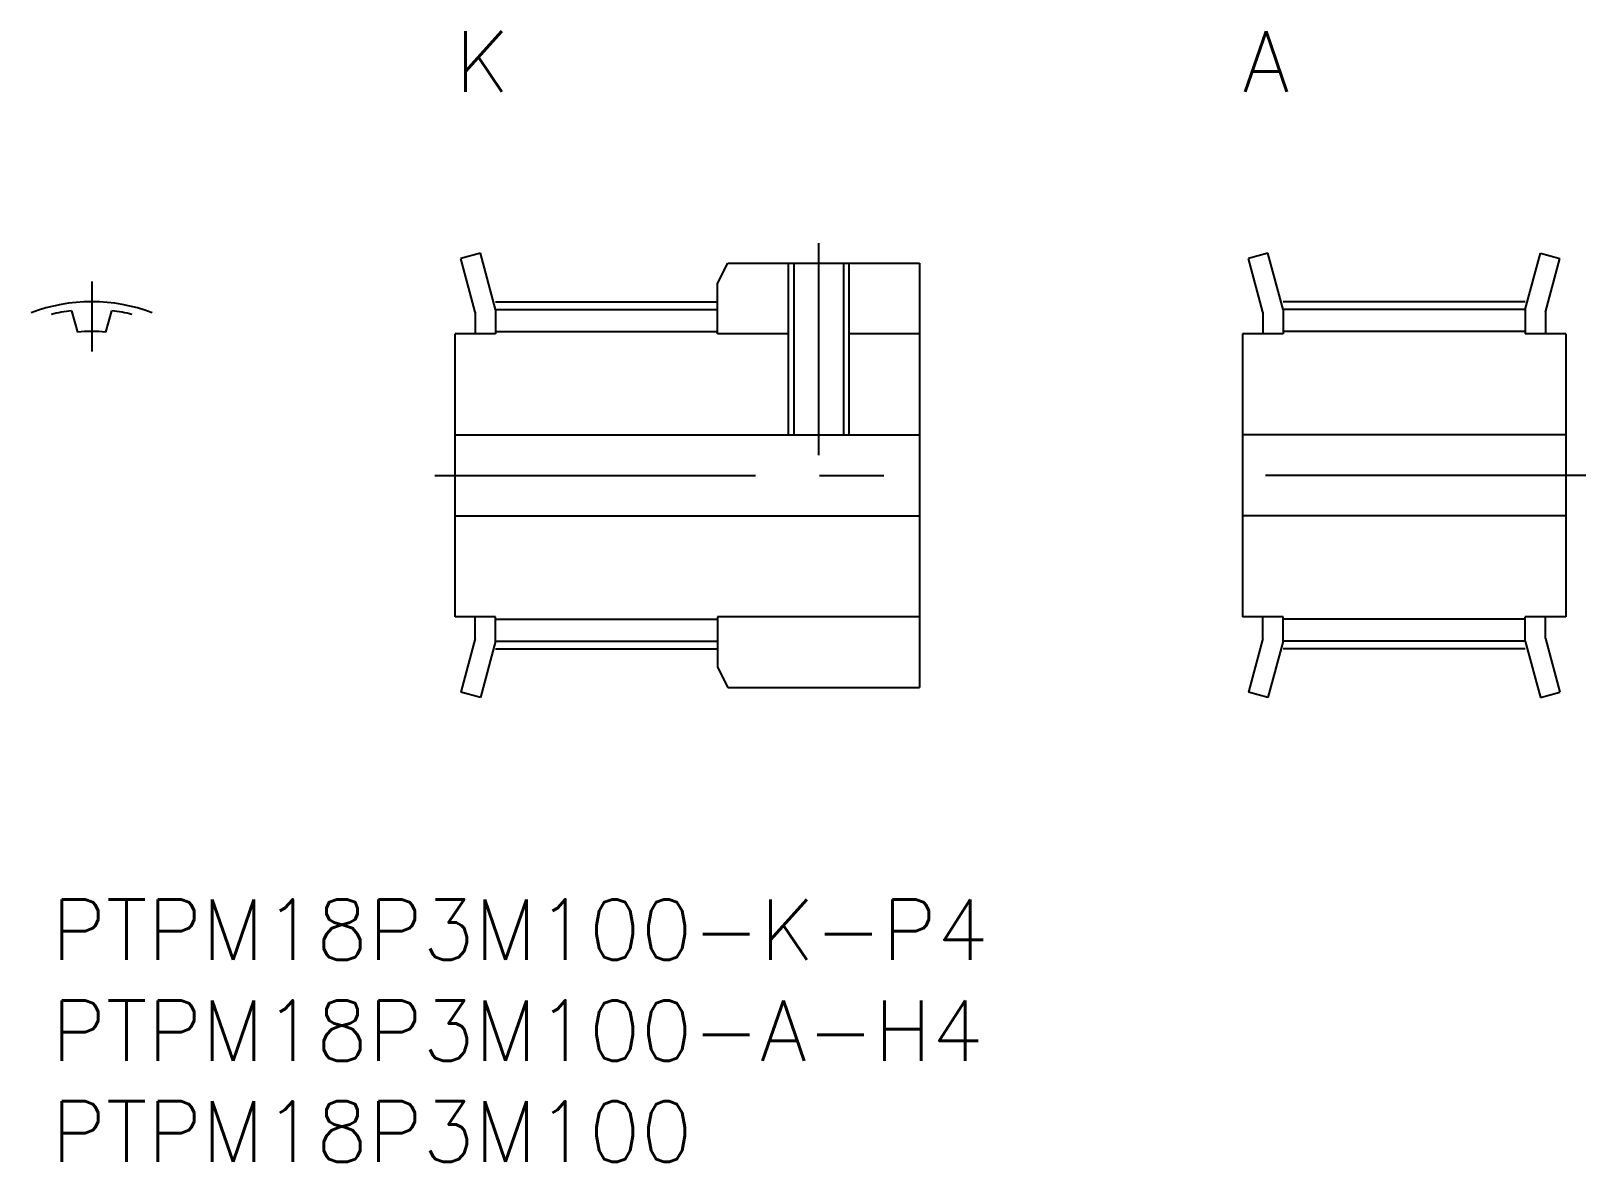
# Model space of a CAD drawing. Extents: x -1 to 76, y -13 to 43.
import ezdxf

# ---------------------------------------------------------------- set-up
doc = ezdxf.new("R2010")
doc.units = 0
doc.header["$LTSCALE"] = 0.5
doc.linetypes.add('CENTER', pattern=[50.8, 31.75, -6.35, 6.35, -6.35])
for name, color, linetype in [('MSM_CENTER', 1, 'CENTER'), ('MSM_CONTINUOUS', 7, 'CONTINUOUS'), ('MSM_NARROW', 5, 'CONTINUOUS'), ('MSM_PART_NUMBER', 7, 'CONTINUOUS')]:
    doc.layers.add(name, color=color, linetype=linetype)
doc.styles.get("Standard").update_dxf_attribs({"font": 'txt.shx', "height": 3, "bigfont": 'bigfont.shx'})

# ---------------------------------------------------------------- blocks, each defined once
blk = doc.blocks.new('*U97')
at = {"layer": 'MSM_PART_NUMBER'}
blk.add_text('PTPM18P3M100-K-P4', height=3, dxfattribs=at).set_placement((0, -3))
blk = doc.blocks.new('*U98')
at = {"layer": 'MSM_PART_NUMBER'}
blk.add_text('PTPM18P3M100-A-H4', height=3, dxfattribs=at).set_placement((0, -8))
blk = doc.blocks.new('*U99')
at = {"layer": 'MSM_PART_NUMBER'}
blk.add_text('PTPM18P3M100', height=3, dxfattribs=at).set_placement((0, -13))
blk = doc.blocks.new('*U100')
at = {"layer": 'MSM_PART_NUMBER'}
blk.add_text('K', height=3, dxfattribs=at).set_placement((20, 40))
blk = doc.blocks.new('*U101')
at = {"layer": 'MSM_PART_NUMBER'}
blk.add_text('A', height=3, dxfattribs=at).set_placement((59, 40))

msp = doc.modelspace()

# ---------------------------------------------------------------- linework, layer by layer
at = {"layer": 'MSM_CENTER'}
for p, q in [((38, 32.5), (38, 22)), ((2, 30.595), (2, 27.125)), ((22, 29.595), (33, 29.595)), ((73, 29.595), (61, 29.595)), ((19, 21), (44, 21)), ((76, 21), (58, 21)), ((22, 12.405), (33, 12.405)), ((73, 12.405), (61, 12.405))]:
    msp.add_line(p, q, dxfattribs=at)
msp.add_arc((2, 21), 8.595, 69.57138, 110.42862, dxfattribs=at)
at = {"layer": 'MSM_CONTINUOUS'}
for p, q in [((21.254, 32), (20.288, 31.741)), ((21, 29.083), (20.288, 31.741)), ((22, 29.215), (21.254, 32)), ((60.254, 32), (59.288, 31.741)), ((60, 29.083), (59.288, 31.741)), ((61, 29.215), (60.254, 32)), ((73, 29.215), (73.746, 32)), ((73.746, 32), (74.712, 31.741)), ((74, 29.083), (74.712, 31.741)), ((33, 30.5), (33.5, 31.5)), ((33.5, 31.5), (43, 31.5)), ((36.77, 31.5), (36.77, 23)), ((39.229, 31.5), (39.229, 23)), ((43, 31.5), (43, 10.5)), ((33, 28), (33, 30.5)), ((1, 29.154), (1.306, 28.091)), ((2.694, 28.091), (3, 29.154)), ((21, 29.083), (21, 28)), ((22, 29.215), (33, 29.215)), ((22, 29.215), (22, 28)), ((60, 29.083), (60, 28)), ((61, 29.215), (61, 28)), ((73, 29.215), (61, 29.215)), ((73, 29.215), (73, 28)), ((74, 29.083), (74, 28)), ((20, 14), (20, 28)), ((22, 28), (20, 28)), ((22, 28.125), (33, 28.125)), ((36.5, 28), (33, 28)), ((43, 28), (39.5, 28)), ((61, 28), (59, 28)), ((59, 28), (59, 14)), ((73, 28.125), (61, 28.125)), ((75, 28), (73, 28)), ((75, 28), (75, 14)), ((20, 23), (43, 23)), ((75, 23), (59, 23)), ((20, 19), (43, 19)), ((75, 19), (59, 19)), ((22, 14), (20, 14)), ((21, 12.917), (21, 14)), ((22, 12.785), (22, 14)), ((22, 13.875), (33, 13.875)), ((43, 14), (33, 14)), ((33, 14), (33, 11.5)), ((61, 14), (59, 14)), ((60, 12.917), (60, 14)), ((61, 12.785), (61, 14)), ((73, 13.875), (61, 13.875)), ((75, 14), (73, 14)), ((73, 12.785), (73, 14)), ((74, 12.917), (74, 14)), ((21, 12.917), (20.288, 10.259)), ((22, 12.785), (21.254, 10)), ((22, 12.785), (33, 12.785)), ((60, 12.917), (59.288, 10.259)), ((61, 12.785), (60.254, 10)), ((73, 12.785), (61, 12.785)), ((73, 12.785), (73.746, 10)), ((74, 12.917), (74.712, 10.259)), ((33, 11.5), (33.5, 10.5)), ((21.254, 10), (20.288, 10.259)), ((33.5, 10.5), (43, 10.5)), ((60.254, 10), (59.288, 10.259)), ((73.746, 10), (74.712, 10.259))]:
    msp.add_line(p, q, dxfattribs=at)
for radius, start, end in [(8.215, 96.99187, 104.09067), (8.215, 75.90933, 83.00813), (7.125, 84.40843, 95.59157)]:
    msp.add_arc((2, 21), radius, start, end, dxfattribs=at)
at = {"layer": 'MSM_NARROW'}
for p, q in [((36.5, 31.5), (36.5, 23)), ((39.5, 31.5), (39.5, 23))]:
    msp.add_line(p, q, dxfattribs=at)

# ---------------------------------------------------------------- block references
at = {"layer": 'MSM_CONTINUOUS'}
for name in ['*U100', '*U101', '*U97', '*U98', '*U99']:
    msp.add_blockref(name, (0, 0), dxfattribs=at)

doc.saveas('drawing.dxf')
